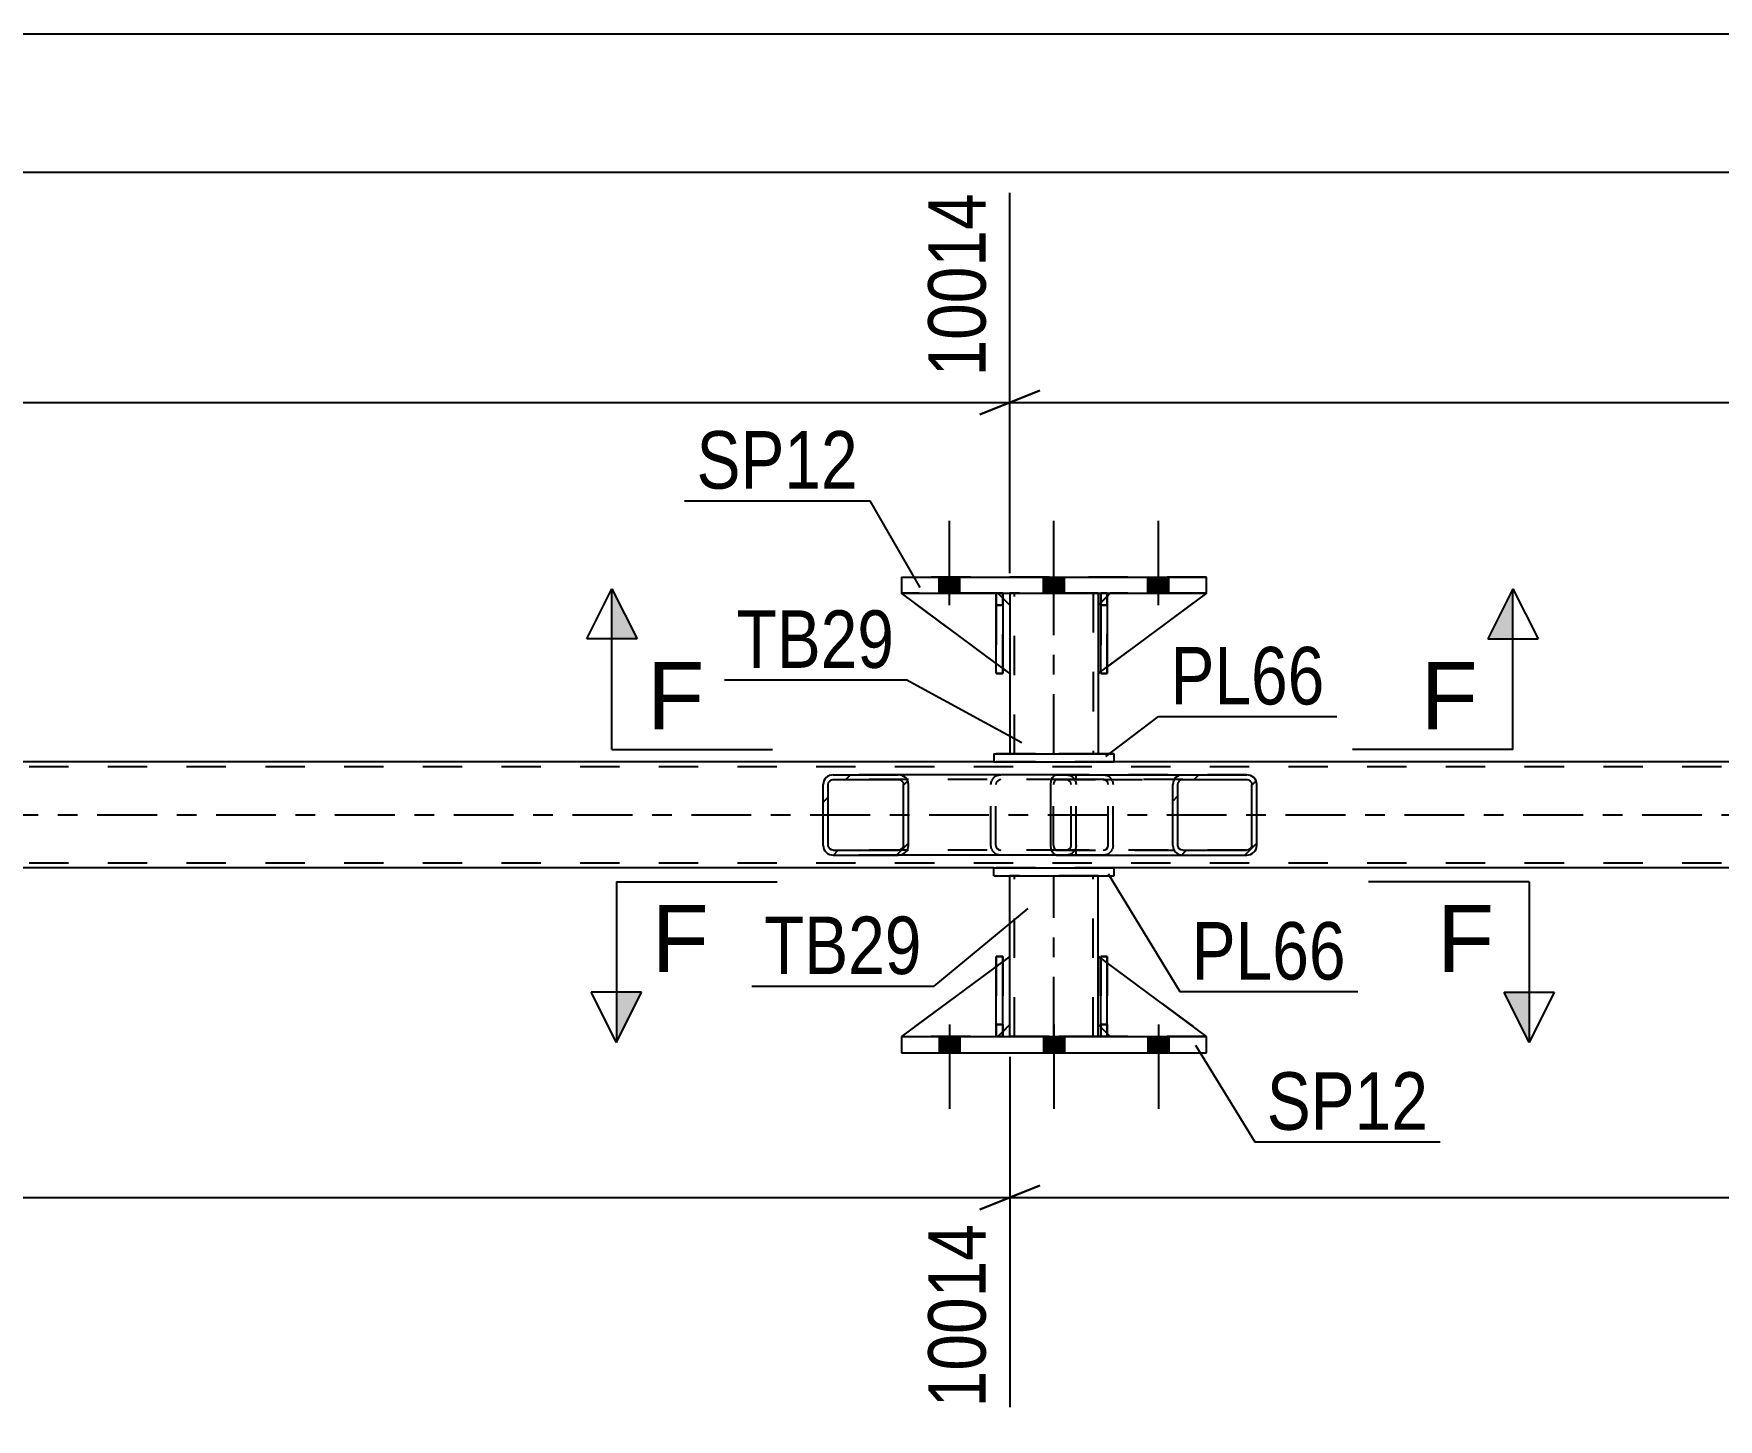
# Model space of a CAD drawing. Header units: millimetres. Extents: x 0 to 841, y 0 to 594.
# Drawn here: x 418.7 to 502.6, y 227.7 to 296.7 of the extents above; entities that cross this region are included whole.
import ezdxf

# ---------------------------------------------------------------- set-up
doc = ezdxf.new("R2010")
doc.units = ezdxf.units.MM
doc.linetypes.add('DXK_LINE_DOT2', pattern=[3.9198, 1.9599, -1.9599])
doc.linetypes.add('DXK_LINE_DOT3', pattern=[5.9187, 2.979, -0.9799, 0.9799, -0.9799])
doc.styles.add('Arial', font='ARIAL.TTF', dxfattribs={"height": 0.2})
doc.styles.add('Arial Narrow', font='ARIALN.TTF', dxfattribs={"height": 0.2})

# ---------------------------------------------------------------- blocks, each defined once
blk = doc.blocks.new('Part-405118308-2494 - 2419')
at = {"color": 2, "linetype": 'Continuous'}
for p, q in [((471.811, 246.724), (471.811, 250.724)), ((471.811, 250.724), (472.131, 250.724)), ((472.131, 246.724), (472.131, 250.724)), ((471.811, 246.724), (471.811, 246.724)), ((471.811, 246.724), (472.131, 246.724)), ((472.131, 246.724), (472.131, 246.724))]:
    blk.add_line(p, q, dxfattribs=at)
at = {"color": 7, "linetype": 'DXK_LINE_DOT2'}
for p, q in [((471.811, 250.724), (471.811, 247.324)), ((472.131, 247.324), (472.131, 250.724)), ((471.811, 247.324), (471.811, 246.724)), ((471.811, 247.324), (472.131, 247.324)), ((471.811, 246.724), (472.131, 246.724)), ((472.131, 246.724), (472.131, 247.324))]:
    blk.add_line(p, q, dxfattribs=at)
blk = doc.blocks.new('Part-405118308-2503 - 2419')
at = {"color": 7, "linetype": 'DXK_LINE_DOT2'}
for p, q in [((471.685, 247.324), (471.685, 250.724)), ((471.685, 250.724), (477.085, 246.724)), ((471.685, 250.724), (471.685, 247.324)), ((472.285, 246.724), (471.685, 247.324)), ((471.685, 247.324), (471.685, 247.324)), ((471.685, 247.324), (472.285, 246.724)), ((477.085, 246.724), (472.285, 246.724))]:
    blk.add_line(p, q, dxfattribs=at)
blk = doc.blocks.new('Bolt-405118308-2424 - 2419')
at = {"linetype": 'Continuous'}
for points in [[(464.805, 246.725), (463.765, 246.725), (463.765, 245.925), (464.805, 245.925)], [(464.805, 246.725), (463.765, 246.725), (463.765, 245.925), (464.805, 245.925)], [(464.805, 246.725), (463.765, 246.725), (463.765, 245.925), (464.805, 245.925)], [(470.005, 246.725), (468.965, 246.725), (468.965, 245.925), (470.005, 245.925)], [(470.005, 246.725), (468.965, 246.725), (468.965, 245.925), (470.005, 245.925)], [(475.205, 246.725), (474.165, 246.725), (474.165, 245.925), (475.205, 245.925)], [(475.205, 246.725), (474.165, 246.725), (474.165, 245.925), (475.205, 245.925)], [(475.205, 246.725), (474.165, 246.725), (474.165, 245.925), (475.205, 245.925)]]:
    blk.add_hatch(color=1, dxfattribs=at).paths.add_polyline_path(points)
at = {"color": 1, "linetype": 'Continuous'}
for p, q in [((463.765, 246.725), (463.765, 245.925)), ((463.765, 246.725), (463.765, 245.925)), ((463.765, 246.725), (463.765, 245.925)), ((464.285, 247.325), (464.285, 243.125)), ((464.285, 247.325), (464.285, 243.125)), ((464.285, 247.325), (464.285, 243.125)), ((464.805, 246.725), (464.805, 245.925)), ((464.805, 246.725), (464.805, 245.925)), ((464.805, 246.725), (464.805, 245.925)), ((468.965, 246.725), (468.965, 245.925)), ((468.965, 246.725), (468.965, 245.925)), ((469.485, 247.325), (469.485, 243.125)), ((469.485, 247.325), (469.485, 243.125)), ((470.005, 246.725), (470.005, 245.925)), ((470.005, 246.725), (470.005, 245.925)), ((474.165, 246.725), (474.165, 245.925)), ((474.165, 246.725), (474.165, 245.925)), ((474.165, 246.725), (474.165, 245.925)), ((474.685, 247.325), (474.685, 243.125)), ((474.685, 247.325), (474.685, 243.125)), ((474.685, 247.325), (474.685, 243.125)), ((475.205, 246.725), (475.205, 245.925)), ((475.205, 246.725), (475.205, 245.925)), ((475.205, 246.725), (475.205, 245.925))]:
    blk.add_line(p, q, dxfattribs=at)
blk = doc.blocks.new('Bolt-405118308-2425 - 2419')
at = {"linetype": 'Continuous'}
for points in [[(463.765, 268.805), (464.805, 268.805), (464.805, 269.605), (463.765, 269.605)], [(463.765, 268.805), (464.805, 268.805), (464.805, 269.605), (463.765, 269.605)], [(463.765, 268.805), (464.805, 268.805), (464.805, 269.605), (463.765, 269.605)], [(468.965, 268.805), (470.005, 268.805), (470.005, 269.605), (468.965, 269.605)], [(468.965, 268.805), (470.005, 268.805), (470.005, 269.605), (468.965, 269.605)], [(474.165, 268.805), (475.205, 268.805), (475.205, 269.605), (474.165, 269.605)], [(474.165, 268.805), (475.205, 268.805), (475.205, 269.605), (474.165, 269.605)], [(474.165, 268.805), (475.205, 268.805), (475.205, 269.605), (474.165, 269.605)]]:
    blk.add_hatch(color=1, dxfattribs=at).paths.add_polyline_path(points)
at = {"color": 1, "linetype": 'Continuous'}
for p, q in [((464.285, 268.205), (464.285, 272.405)), ((464.285, 268.205), (464.285, 272.405)), ((464.285, 268.205), (464.285, 272.405)), ((469.485, 268.205), (469.485, 272.405)), ((469.485, 268.205), (469.485, 272.405)), ((474.685, 268.205), (474.685, 272.405)), ((474.685, 268.205), (474.685, 272.405)), ((474.685, 268.205), (474.685, 272.405)), ((463.765, 268.805), (463.765, 269.605)), ((463.765, 268.805), (463.765, 269.605)), ((463.765, 268.805), (463.765, 269.605)), ((464.805, 268.805), (464.805, 269.605)), ((464.805, 268.805), (464.805, 269.605)), ((464.805, 268.805), (464.805, 269.605)), ((468.965, 268.805), (468.965, 269.605)), ((468.965, 268.805), (468.965, 269.605)), ((470.005, 268.805), (470.005, 269.605)), ((470.005, 268.805), (470.005, 269.605)), ((474.165, 268.805), (474.165, 269.605)), ((474.165, 268.805), (474.165, 269.605)), ((474.165, 268.805), (474.165, 269.605)), ((475.205, 268.805), (475.205, 269.605)), ((475.205, 268.805), (475.205, 269.605)), ((475.205, 268.805), (475.205, 269.605))]:
    blk.add_line(p, q, dxfattribs=at)
blk = doc.blocks.new('Part-405118308-2520 - 2419')
at = {"color": 7, "linetype": 'DXK_LINE_DOT2'}
for p, q in [((471.811, 268.205), (471.811, 268.805)), ((471.811, 268.805), (471.811, 268.805)), ((471.811, 268.805), (471.811, 264.805)), ((471.811, 268.805), (472.131, 268.805)), ((471.811, 268.805), (472.131, 268.805)), ((472.131, 268.805), (472.131, 268.205)), ((472.131, 268.805), (472.131, 268.805)), ((472.131, 264.805), (472.131, 268.805)), ((471.811, 264.805), (471.811, 268.205)), ((471.811, 268.205), (472.131, 268.205)), ((472.131, 268.205), (472.131, 264.805)), ((471.811, 264.805), (472.131, 264.805))]:
    blk.add_line(p, q, dxfattribs=at)
blk = doc.blocks.new('Part-405118308-2525 - 2419')
at = {"color": 7, "linetype": 'DXK_LINE_DOT2'}
for p, q in [((467.285, 264.805), (461.885, 268.805)), ((461.885, 268.805), (466.685, 268.805)), ((466.685, 268.805), (467.285, 268.205)), ((467.285, 268.205), (467.285, 264.805))]:
    blk.add_line(p, q, dxfattribs=at)
blk = doc.blocks.new('Part-405118308-2535 - 2419')
at = {"color": 7, "linetype": 'DXK_LINE_DOT2'}
for p, q in [((466.611, 246.724), (466.612, 250.724)), ((466.932, 250.724), (466.612, 250.724)), ((466.612, 247.324), (466.612, 250.724)), ((466.931, 246.724), (466.932, 250.724)), ((466.932, 250.724), (466.932, 247.324)), ((466.932, 246.724), (466.611, 246.724)), ((466.932, 247.324), (466.612, 247.324)), ((466.612, 246.724), (466.612, 247.324)), ((466.932, 246.724), (466.931, 246.724)), ((466.932, 247.324), (466.932, 246.724))]:
    blk.add_line(p, q, dxfattribs=at)
blk = doc.blocks.new('Part-405118308-2474 - 2419')
at = {"color": 2, "linetype": 'Continuous'}
for p, q in [((471.685, 250.724), (471.685, 250.724)), ((471.685, 247.324), (471.685, 250.724)), ((471.811, 250.631), (471.685, 250.724)), ((477.085, 246.724), (472.131, 250.394)), ((471.685, 247.324), (471.685, 247.324)), ((471.811, 247.198), (471.685, 247.324)), ((472.285, 246.724), (472.131, 246.878))]:
    blk.add_line(p, q, dxfattribs=at)
at = {"color": 7, "linetype": 'DXK_LINE_DOT2'}
for p, q in [((471.685, 247.324), (471.685, 250.724)), ((472.131, 250.394), (471.811, 250.631)), ((472.285, 246.724), (471.685, 247.324)), ((472.131, 246.878), (471.811, 247.198)), ((477.085, 246.724), (472.285, 246.724))]:
    blk.add_line(p, q, dxfattribs=at)
blk = doc.blocks.new('Part-405118308-2479 - 2419')
at = {"color": 2, "linetype": 'Continuous'}
for p, q in [((461.885, 246.725), (477.085, 246.725)), ((461.885, 246.725), (461.885, 245.925)), ((477.085, 245.925), (477.085, 246.725)), ((461.885, 245.925), (477.085, 245.925))]:
    blk.add_line(p, q, dxfattribs=at)
at = {"color": 7, "linetype": 'DXK_LINE_DOT2'}
for p, q in [((477.085, 246.725), (461.885, 246.725)), ((461.885, 245.925), (477.085, 245.925))]:
    blk.add_line(p, q, dxfattribs=at)
blk = doc.blocks.new('Part-405118308-2484 - 2419')
at = {"color": 2, "linetype": 'Continuous'}
for p, q in [((461.885, 269.605), (477.085, 269.605)), ((461.885, 269.605), (461.885, 268.805)), ((477.085, 268.805), (477.085, 269.605)), ((461.885, 268.805), (477.085, 268.805))]:
    blk.add_line(p, q, dxfattribs=at)
at = {"color": 7, "linetype": 'DXK_LINE_DOT2'}
for p, q in [((477.085, 269.605), (461.885, 269.605)), ((461.885, 268.805), (477.085, 268.805))]:
    blk.add_line(p, q, dxfattribs=at)
blk = doc.blocks.new('Part-405118308-2485 - 2419')
at = {"linetype": 'Continuous'}
h = blk.add_hatch(dxfattribs=at)
h.set_pattern_fill('', scale=0.7, style=0, pattern_type=0)
h.set_pattern_definition([(45, (462.2035, 259.4683), (-1.57154, 1.57154), [])])
h.paths.add_polyline_path([(462.242, 259.285), (462.204, 259.468), (462.093, 259.624), (461.927, 259.728), (461.732, 259.765), (458.496, 259.765), (458.301, 259.728), (458.135, 259.624), (458.025, 259.468), (457.986, 259.285), (457.986, 256.245), (458.025, 256.061), (458.135, 255.905), (458.301, 255.801), (458.496, 255.765), (461.732, 255.765), (461.927, 255.801), (462.093, 255.905), (462.204, 256.061), (462.242, 256.245)])
h.paths.add_polyline_path([(461.968, 256.153), (461.912, 256.075), (461.829, 256.023), (461.732, 256.005), (458.496, 256.005), (458.399, 256.023), (458.316, 256.075), (458.261, 256.153), (458.241, 256.245), (458.241, 259.285), (458.261, 259.376), (458.316, 259.454), (458.399, 259.506), (458.496, 259.525), (461.732, 259.525), (461.829, 259.506), (461.912, 259.454), (461.968, 259.376), (461.987, 259.285), (461.987, 256.245)])
at = {"color": 2, "linetype": 'Continuous'}
for p, q in [((458.025, 259.468), (457.986, 259.285)), ((457.986, 256.245), (457.986, 259.285)), ((458.241, 259.285), (458.261, 259.376)), ((458.241, 256.245), (458.241, 259.285)), ((458.261, 259.376), (458.316, 259.454)), ((458.496, 259.765), (458.301, 259.728)), ((458.316, 259.454), (458.399, 259.506)), ((458.399, 259.506), (458.496, 259.525)), ((458.496, 259.765), (461.732, 259.765)), ((458.496, 259.525), (461.732, 259.525)), ((469.599, 259.765), (461.732, 259.765)), ((461.927, 259.728), (461.732, 259.765)), ((461.732, 259.525), (461.829, 259.506)), ((461.829, 259.506), (461.912, 259.454)), ((461.912, 259.454), (461.968, 259.376)), ((461.968, 259.376), (461.987, 259.285)), ((461.987, 256.245), (461.987, 259.285)), ((462.242, 259.285), (462.204, 259.468)), ((462.242, 256.245), (462.242, 259.285)), ((457.986, 256.245), (458.025, 256.061)), ((458.261, 256.153), (458.241, 256.245)), ((458.316, 256.075), (458.261, 256.153)), ((458.399, 256.023), (458.316, 256.075)), ((458.496, 256.005), (458.399, 256.023)), ((458.496, 256.005), (461.732, 256.005)), ((461.829, 256.023), (461.732, 256.005)), ((461.912, 256.075), (461.829, 256.023)), ((461.968, 256.153), (461.912, 256.075)), ((461.987, 256.245), (461.968, 256.153)), ((462.204, 256.061), (462.242, 256.245)), ((458.301, 255.801), (458.496, 255.765)), ((458.496, 255.765), (461.732, 255.765)), ((461.732, 255.765), (461.927, 255.801)), ((469.599, 255.765), (461.732, 255.765))]:
    blk.add_line(p, q, dxfattribs=at)
at = {"color": 7, "linetype": 'DXK_LINE_DOT2'}
for p, q in [((461.732, 259.765), (458.496, 259.765)), ((470.081, 259.525), (458.496, 259.525)), ((466.335, 259.285), (466.374, 259.468)), ((466.335, 256.245), (466.335, 259.285)), ((466.61, 259.376), (466.59, 259.285)), ((466.59, 256.245), (466.59, 259.285)), ((466.665, 259.454), (466.61, 259.376)), ((466.65, 259.728), (466.846, 259.765)), ((466.748, 259.506), (466.665, 259.454)), ((466.846, 259.525), (466.748, 259.506)), ((470.081, 259.765), (466.846, 259.765)), ((470.081, 259.765), (470.276, 259.728)), ((470.179, 259.506), (470.081, 259.525)), ((470.261, 259.454), (470.179, 259.506)), ((470.317, 259.376), (470.261, 259.454)), ((470.336, 259.285), (470.317, 259.376)), ((470.336, 256.245), (470.336, 259.285)), ((470.553, 259.468), (470.592, 259.285)), ((470.592, 256.245), (470.592, 259.285)), ((470.081, 256.005), (458.496, 256.005)), ((466.374, 256.061), (466.335, 256.245)), ((466.59, 256.245), (466.61, 256.153)), ((466.61, 256.153), (466.665, 256.075)), ((466.665, 256.075), (466.748, 256.023)), ((466.748, 256.023), (466.846, 256.005)), ((470.081, 256.005), (470.179, 256.023)), ((470.179, 256.023), (470.261, 256.075)), ((470.261, 256.075), (470.317, 256.153)), ((470.317, 256.153), (470.336, 256.245)), ((470.592, 256.245), (470.553, 256.061)), ((461.732, 255.765), (458.496, 255.765)), ((466.846, 255.765), (466.65, 255.801)), ((470.081, 255.765), (466.846, 255.765)), ((470.276, 255.801), (470.081, 255.765))]:
    blk.add_line(p, q, dxfattribs=at)
at = {"color": 2, "linetype": 'Continuous'}
for centre, start, end in [((458.477, 259.264), 110.75836, 155.68008), ((461.751, 259.264), 24.32, 69.24174), ((458.477, 256.265), 204.32, 249.24174), ((461.751, 256.265), 290.75836, 335.68008)]:
    blk.add_arc(centre, 0.496, start, end, dxfattribs=at)
at = {"color": 7, "linetype": 'DXK_LINE_DOT2'}
for centre, start, end in [((466.826, 259.264), 110.75836, 155.68008), ((470.1, 259.264), 24.32001, 69.24174), ((466.826, 256.265), 204.32001, 249.24174), ((470.1, 256.265), 290.75836, 335.68008)]:
    blk.add_arc(centre, 0.496, start, end, dxfattribs=at)
blk = doc.blocks.new('Part-405118308-2491 - 2419')
at = {"color": 7, "linetype": 'DXK_LINE_DOT2'}
for p, q in [((733.994, 260.165), (66.713, 260.165)), ((472.485, 260.405), (466.485, 260.405)), ((733.994, 255.365), (66.713, 255.365)), ((472.485, 255.125), (466.485, 255.125))]:
    blk.add_line(p, q, dxfattribs=at)
at = {"color": 2, "linetype": 'Continuous'}
for p, q in [((466.485, 260.405), (217.072, 260.405)), ((636.753, 260.405), (472.485, 260.405)), ((466.485, 255.125), (217.072, 255.125)), ((636.753, 255.125), (472.485, 255.125))]:
    blk.add_line(p, q, dxfattribs=at)
at = {"color": 7, "linetype": 'DXK_LINE_DOT3'}
blk.add_line((66.713, 257.765), (733.994, 257.765), dxfattribs=at)
blk = doc.blocks.new('Part-405118308-2492 - 2419')
at = {"color": 7, "linetype": 'DXK_LINE_DOT2'}
for p, q in [((472.131, 250.724), (471.811, 250.724)), ((471.811, 247.324), (471.811, 250.724)), ((471.811, 246.724), (471.811, 250.724)), ((472.131, 250.724), (472.131, 247.324)), ((472.131, 246.724), (472.131, 250.724)), ((472.131, 247.324), (471.811, 247.324)), ((471.811, 246.724), (471.811, 247.324)), ((472.131, 246.724), (471.811, 246.724)), ((472.131, 247.324), (472.131, 246.724)), ((472.131, 246.724), (472.131, 246.724))]:
    blk.add_line(p, q, dxfattribs=at)
blk = doc.blocks.new('Part-405118308-2493 - 2419')
at = {"color": 2, "linetype": 'Continuous'}
for p, q in [((466.611, 246.724), (466.611, 250.724)), ((466.611, 250.724), (466.931, 250.724)), ((466.931, 246.724), (466.931, 250.724)), ((466.611, 246.724), (466.611, 246.724)), ((466.611, 246.724), (466.931, 246.724)), ((466.931, 246.724), (466.931, 246.724))]:
    blk.add_line(p, q, dxfattribs=at)
at = {"color": 7, "linetype": 'DXK_LINE_DOT2'}
for p, q in [((466.611, 250.724), (466.611, 247.324)), ((466.931, 247.324), (466.931, 250.724)), ((466.611, 247.324), (466.611, 246.724)), ((466.611, 247.324), (466.931, 247.324)), ((466.611, 246.724), (466.931, 246.724)), ((466.931, 246.724), (466.931, 247.324))]:
    blk.add_line(p, q, dxfattribs=at)
blk = doc.blocks.new('Part-405118308-2497 - 2419')
at = {"color": 7, "linetype": 'DXK_LINE_DOT2'}
for p, q in [((467.285, 250.724), (461.885, 246.724)), ((467.285, 247.324), (467.285, 250.724)), ((461.885, 246.724), (466.685, 246.724)), ((466.685, 246.724), (467.285, 247.324))]:
    blk.add_line(p, q, dxfattribs=at)
blk = doc.blocks.new('Part-405118308-2500 - 2419')
at = {"color": 2, "linetype": 'Continuous'}
for p, q in [((466.611, 250.225), (461.885, 246.725)), ((467.285, 250.724), (466.931, 250.462)), ((467.285, 247.324), (467.285, 250.724)), ((467.285, 247.324), (466.931, 246.971))]:
    blk.add_line(p, q, dxfattribs=at)
at = {"color": 7, "linetype": 'DXK_LINE_DOT2'}
for p, q in [((466.931, 250.462), (466.611, 250.225)), ((461.885, 246.724), (461.885, 246.725)), ((461.885, 246.725), (461.885, 246.724)), ((461.885, 246.724), (466.685, 246.724)), ((466.685, 246.724), (466.931, 246.971))]:
    blk.add_line(p, q, dxfattribs=at)
blk = doc.blocks.new('Part-405118308-2508 - 2419')
at = {"color": 2, "linetype": 'Continuous'}
for p, q in [((466.485, 260.805), (466.485, 260.405)), ((466.485, 260.805), (472.485, 260.805)), ((466.485, 260.405), (472.485, 260.405)), ((472.485, 260.405), (472.485, 260.805))]:
    blk.add_line(p, q, dxfattribs=at)
at = {"color": 7, "linetype": 'DXK_LINE_DOT2'}
for p, q in [((472.485, 260.805), (466.485, 260.805)), ((466.485, 260.405), (472.485, 260.405))]:
    blk.add_line(p, q, dxfattribs=at)
blk = doc.blocks.new('Part-405118308-2513 - 2419')
at = {"color": 2, "linetype": 'Continuous'}
for p, q in [((466.485, 254.725), (466.485, 255.125)), ((466.485, 255.125), (472.485, 255.125)), ((472.485, 254.725), (472.485, 255.125)), ((466.485, 254.725), (472.485, 254.725))]:
    blk.add_line(p, q, dxfattribs=at)
at = {"color": 7, "linetype": 'DXK_LINE_DOT2'}
for p, q in [((466.485, 255.125), (472.485, 255.125)), ((466.485, 254.725), (466.485, 254.725)), ((466.485, 254.725), (472.485, 254.725)), ((472.485, 254.725), (472.485, 254.725))]:
    blk.add_line(p, q, dxfattribs=at)
blk = doc.blocks.new('Part-405118308-2518 - 2419')
at = {"color": 2, "linetype": 'Continuous'}
for p, q in [((467.285, 250.724), (467.285, 254.725)), ((471.685, 250.724), (471.685, 254.725)), ((467.285, 246.725), (467.285, 247.324)), ((471.685, 246.725), (471.685, 247.324))]:
    blk.add_line(p, q, dxfattribs=at)
at = {"color": 7, "linetype": 'DXK_LINE_DOT2'}
for p, q in [((471.685, 254.725), (467.285, 254.725)), ((467.525, 246.725), (467.525, 254.725)), ((471.445, 246.725), (471.445, 254.725)), ((467.285, 247.324), (467.285, 250.724)), ((471.685, 247.324), (471.685, 250.724)), ((471.685, 246.725), (467.285, 246.725)), ((467.285, 246.725), (467.285, 246.725)), ((467.285, 246.725), (471.685, 246.725)), ((467.285, 246.725), (467.285, 246.725)), ((467.525, 246.725), (467.525, 246.725)), ((471.445, 246.725), (471.445, 246.725)), ((471.685, 246.725), (471.685, 246.725)), ((471.685, 246.725), (471.685, 246.725))]:
    blk.add_line(p, q, dxfattribs=at)
at = {"color": 7, "linetype": 'DXK_LINE_DOT3'}
blk.add_line((469.485, 246.725), (469.485, 254.725), dxfattribs=at)
blk = doc.blocks.new('Part-405118308-2519 - 2419')
at = {"color": 7, "linetype": 'DXK_LINE_DOT2'}
for p, q in [((466.612, 268.805), (466.611, 268.805)), ((466.611, 268.805), (466.612, 264.805)), ((466.611, 268.805), (466.931, 268.805)), ((466.612, 268.205), (466.612, 268.805)), ((466.612, 268.805), (466.932, 268.805)), ((466.931, 268.805), (466.932, 268.805)), ((466.932, 264.805), (466.931, 268.805)), ((466.932, 268.805), (466.932, 268.205)), ((466.612, 264.805), (466.612, 268.205)), ((466.612, 268.205), (466.932, 268.205)), ((466.932, 268.205), (466.932, 264.805)), ((466.612, 264.805), (466.932, 264.805))]:
    blk.add_line(p, q, dxfattribs=at)
blk = doc.blocks.new('Part-405118308-2521 - 2419')
at = {"color": 2, "linetype": 'Continuous'}
for p, q in [((466.931, 268.805), (466.611, 268.805)), ((466.611, 268.805), (466.611, 268.805)), ((466.611, 264.805), (466.611, 268.805)), ((466.931, 268.805), (466.931, 268.805)), ((466.931, 268.805), (466.931, 264.805)), ((466.931, 264.805), (466.611, 264.805))]:
    blk.add_line(p, q, dxfattribs=at)
at = {"color": 7, "linetype": 'DXK_LINE_DOT2'}
for p, q in [((466.931, 268.805), (466.611, 268.805)), ((466.611, 268.805), (466.611, 268.205)), ((466.931, 268.205), (466.931, 268.805)), ((466.931, 268.205), (466.611, 268.205)), ((466.611, 268.205), (466.611, 264.805)), ((466.931, 264.805), (466.931, 268.205))]:
    blk.add_line(p, q, dxfattribs=at)
blk = doc.blocks.new('Part-405118308-2522 - 2419')
at = {"color": 2, "linetype": 'Continuous'}
for p, q in [((472.131, 268.805), (471.811, 268.805)), ((471.811, 268.805), (471.811, 268.805)), ((471.811, 264.805), (471.811, 268.805)), ((472.131, 268.805), (472.131, 268.805)), ((472.131, 268.805), (472.131, 264.805)), ((472.131, 264.805), (471.811, 264.805))]:
    blk.add_line(p, q, dxfattribs=at)
at = {"color": 7, "linetype": 'DXK_LINE_DOT2'}
for p, q in [((472.131, 268.805), (471.811, 268.805)), ((471.811, 268.805), (471.811, 268.205)), ((472.131, 268.205), (472.131, 268.805)), ((472.131, 268.205), (471.811, 268.205)), ((471.811, 268.205), (471.811, 264.805)), ((472.131, 264.805), (472.131, 268.205))]:
    blk.add_line(p, q, dxfattribs=at)
blk = doc.blocks.new('Part-405118308-2528 - 2419')
at = {"color": 2, "linetype": 'Continuous'}
for p, q in [((466.611, 265.304), (461.885, 268.805)), ((466.931, 268.558), (467.285, 268.205)), ((467.285, 268.205), (467.285, 264.805)), ((467.285, 264.805), (466.931, 265.067))]:
    blk.add_line(p, q, dxfattribs=at)
at = {"color": 7, "linetype": 'DXK_LINE_DOT2'}
for p, q in [((466.685, 268.805), (461.885, 268.805)), ((466.931, 268.558), (466.685, 268.805)), ((466.931, 265.067), (466.611, 265.304))]:
    blk.add_line(p, q, dxfattribs=at)
blk = doc.blocks.new('Part-405118308-2531 - 2419')
at = {"color": 7, "linetype": 'DXK_LINE_DOT2'}
for p, q in [((472.285, 268.805), (471.685, 268.205)), ((471.685, 264.805), (477.085, 268.805)), ((471.685, 268.205), (472.285, 268.805)), ((477.085, 268.805), (472.285, 268.805)), ((471.685, 268.205), (471.685, 264.805)), ((471.685, 268.205), (471.685, 268.205)), ((471.685, 268.205), (471.685, 264.805))]:
    blk.add_line(p, q, dxfattribs=at)
blk = doc.blocks.new('Part-405118308-2534 - 2419')
at = {"color": 7, "linetype": 'DXK_LINE_DOT2'}
for p, q in [((471.685, 268.205), (472.285, 268.805)), ((472.131, 268.651), (471.811, 268.331)), ((477.085, 268.805), (472.285, 268.805)), ((471.685, 268.205), (471.685, 264.805)), ((471.685, 264.805), (472.131, 265.135))]:
    blk.add_line(p, q, dxfattribs=at)
at = {"color": 2, "linetype": 'Continuous'}
for p, q in [((472.285, 268.805), (472.131, 268.651)), ((477.085, 268.805), (472.131, 265.135)), ((471.811, 268.331), (471.685, 268.205)), ((471.685, 268.205), (471.685, 264.805)), ((471.685, 268.205), (471.685, 268.205)), ((471.811, 264.898), (471.685, 264.805))]:
    blk.add_line(p, q, dxfattribs=at)
blk = doc.blocks.new('Part-405118308-2602 - 2419')
at = {"linetype": 'Continuous'}
h = blk.add_hatch(dxfattribs=at)
h.set_pattern_fill('', scale=0.7, style=0, pattern_type=0)
h.set_pattern_definition([(45, (479.5484, 259.4683), (-1.57154, 1.57154), [])])
h.paths.add_polyline_path([(479.587, 259.285), (479.548, 259.468), (479.439, 259.624), (479.276, 259.728), (479.084, 259.765), (475.9, 259.765), (475.707, 259.728), (475.544, 259.624), (475.435, 259.468), (475.397, 259.285), (475.397, 256.245), (475.435, 256.061), (475.544, 255.905), (475.707, 255.801), (475.9, 255.765), (479.084, 255.765), (479.276, 255.801), (479.439, 255.905), (479.548, 256.061), (479.587, 256.245)])
h.paths.add_polyline_path([(479.316, 256.153), (479.262, 256.075), (479.18, 256.023), (479.084, 256.005), (475.9, 256.005), (475.803, 256.023), (475.722, 256.075), (475.667, 256.153), (475.648, 256.245), (475.648, 259.285), (475.667, 259.376), (475.722, 259.454), (475.803, 259.506), (475.9, 259.525), (479.084, 259.525), (479.18, 259.506), (479.262, 259.454), (479.316, 259.376), (479.335, 259.285), (479.335, 256.245)])
at = {"color": 2, "linetype": 'Continuous'}
for p, q in [((469.328, 259.285), (469.349, 259.468)), ((469.328, 256.245), (469.328, 259.285)), ((469.349, 259.468), (469.408, 259.624)), ((469.408, 259.624), (469.496, 259.728)), ((469.496, 259.728), (469.599, 259.765)), ((469.599, 259.765), (475.9, 259.765)), ((475.435, 259.468), (475.397, 259.285)), ((475.397, 256.245), (475.397, 259.285)), ((475.648, 259.285), (475.667, 259.376)), ((475.648, 256.245), (475.648, 259.285)), ((475.667, 259.376), (475.722, 259.454)), ((475.9, 259.765), (475.707, 259.728)), ((475.722, 259.454), (475.803, 259.506)), ((475.803, 259.506), (475.9, 259.525)), ((475.9, 259.765), (479.084, 259.765)), ((475.9, 259.525), (479.084, 259.525)), ((479.276, 259.728), (479.084, 259.765)), ((479.084, 259.525), (479.18, 259.506)), ((479.18, 259.506), (479.262, 259.454)), ((479.262, 259.454), (479.316, 259.376)), ((479.316, 259.376), (479.335, 259.285)), ((479.335, 256.245), (479.335, 259.285)), ((479.587, 259.285), (479.548, 259.468)), ((479.587, 256.245), (479.587, 259.285)), ((469.349, 256.061), (469.328, 256.245)), ((469.408, 255.905), (469.349, 256.061)), ((469.496, 255.801), (469.408, 255.905)), ((475.397, 256.245), (475.435, 256.061)), ((475.667, 256.153), (475.648, 256.245)), ((475.722, 256.075), (475.667, 256.153)), ((475.803, 256.023), (475.722, 256.075)), ((475.9, 256.005), (475.803, 256.023)), ((475.9, 256.005), (479.084, 256.005)), ((479.18, 256.023), (479.084, 256.005)), ((479.262, 256.075), (479.18, 256.023)), ((479.316, 256.153), (479.262, 256.075)), ((479.335, 256.245), (479.316, 256.153)), ((479.548, 256.061), (479.587, 256.245)), ((469.599, 255.765), (469.496, 255.801)), ((469.599, 255.765), (475.9, 255.765)), ((475.707, 255.801), (475.9, 255.765)), ((475.9, 255.765), (479.084, 255.765)), ((479.084, 255.765), (479.276, 255.801))]:
    blk.add_line(p, q, dxfattribs=at)
at = {"color": 7, "linetype": 'DXK_LINE_DOT2'}
for p, q in [((469.474, 259.376), (469.464, 259.285)), ((469.464, 256.245), (469.464, 259.285)), ((469.504, 259.454), (469.474, 259.376)), ((469.547, 259.506), (469.504, 259.454)), ((469.599, 259.525), (469.547, 259.506)), ((470.592, 259.765), (469.599, 259.765)), ((475.9, 259.525), (469.599, 259.525)), ((469.599, 259.525), (471.934, 259.525)), ((470.592, 259.525), (470.592, 259.765)), ((479.084, 259.765), (470.592, 259.765)), ((471.934, 259.765), (472.126, 259.728)), ((471.934, 259.525), (479.084, 259.525)), ((472.03, 259.506), (471.934, 259.525)), ((472.111, 259.454), (472.03, 259.506)), ((472.166, 259.376), (472.111, 259.454)), ((472.185, 259.285), (472.166, 259.376)), ((472.185, 256.245), (472.185, 259.285)), ((472.398, 259.468), (472.436, 259.285)), ((472.436, 256.245), (472.436, 259.285)), ((469.464, 256.245), (469.474, 256.153)), ((469.474, 256.153), (469.504, 256.075)), ((469.504, 256.075), (469.547, 256.023)), ((469.547, 256.023), (469.599, 256.005)), ((470.592, 256.005), (469.599, 256.005)), ((469.599, 256.005), (475.9, 256.005)), ((479.084, 256.005), (470.592, 256.005)), ((470.592, 255.765), (470.592, 256.005)), ((471.934, 256.005), (472.03, 256.023)), ((472.03, 256.023), (472.111, 256.075)), ((472.111, 256.075), (472.166, 256.153)), ((472.166, 256.153), (472.185, 256.245)), ((472.436, 256.245), (472.398, 256.061)), ((471.934, 255.765), (469.599, 255.765)), ((472.126, 255.801), (471.934, 255.765)), ((471.934, 255.765), (479.084, 255.765))]:
    blk.add_line(p, q, dxfattribs=at)
for centre, start, end in [((471.948, 259.269), 23.84945, 68.80594), ((471.948, 256.26), 291.19414, 336.15064)]:
    blk.add_arc(centre, 0.492, start, end, dxfattribs=at)
at = {"color": 2, "linetype": 'Continuous'}
for centre, start, end in [((475.885, 259.269), 111.19414, 156.15065), ((479.098, 259.269), 23.84945, 68.80594), ((475.885, 256.26), 203.84945, 248.80594), ((479.098, 256.26), 291.19414, 336.15065)]:
    blk.add_arc(centre, 0.492, start, end, dxfattribs=at)
blk = doc.blocks.new('Part-405118308-2622 - 2419')
at = {"color": 2, "linetype": 'Continuous'}
for p, q in [((467.285, 268.805), (467.285, 268.205)), ((471.685, 268.805), (471.685, 268.205)), ((467.285, 264.805), (467.285, 260.805)), ((471.685, 264.805), (471.685, 260.805))]:
    blk.add_line(p, q, dxfattribs=at)
at = {"color": 7, "linetype": 'DXK_LINE_DOT2'}
for p, q in [((471.685, 268.805), (467.285, 268.805)), ((467.285, 268.805), (467.285, 268.805)), ((467.285, 268.805), (467.285, 268.805)), ((471.685, 268.805), (467.285, 268.805)), ((467.525, 260.805), (467.525, 268.805)), ((471.445, 268.805), (471.445, 260.805)), ((471.685, 268.805), (471.685, 268.805)), ((471.685, 268.805), (471.685, 268.805)), ((467.285, 268.205), (467.285, 264.805)), ((471.685, 268.205), (471.685, 264.805)), ((471.685, 260.805), (467.285, 260.805))]:
    blk.add_line(p, q, dxfattribs=at)
at = {"color": 7, "linetype": 'DXK_LINE_DOT3'}
blk.add_line((469.485, 260.805), (469.485, 268.805), dxfattribs=at)
blk = doc.blocks.new('StraightDimension-405118308-2729 - 2419')
at = {"color": 7, "linetype": 'Continuous'}
blk.add_line((66.073, 296.673), (743.254, 296.673), dxfattribs=at)
blk = doc.blocks.new('StraightDimension-405118308-2660 - 2419')
at = {"color": 7, "linetype": 'Continuous'}
blk.add_line((66.713, 289.775), (742.614, 289.775), dxfattribs=at)
blk = doc.blocks.new('StraightDimension-405118308-11105 - 2419')
at = {"color": 7, "linetype": 'Continuous'}
for p, q in [((467.285, 245.724), (467.285, 228.268)), ((468.785, 239.308), (465.785, 238.108)), ((467.285, 238.708), (637.553, 238.708))]:
    blk.add_line(p, q, dxfattribs=at)
blk = doc.blocks.new('StraightDimension-405118308-11106 - 2419')
at = {"color": 7, "linetype": 'Continuous'}
for p, q in [((467.285, 245.724), (467.285, 228.268)), ((465.785, 238.108), (468.785, 239.308)), ((211.872, 238.708), (467.285, 238.708))]:
    blk.add_line(p, q, dxfattribs=at)
at = {"color": 0, "linetype": 'Continuous'}
blk.add_wipeout([(466.685, 238.008), (462.485, 238.008), (462.485, 227.668), (466.685, 227.668)], dxfattribs=at)
at = {"color": 3, "linetype": 'Continuous', "style": 'Arial Narrow'}
blk.add_text('10014', height=2.8633, rotation=90.00021, dxfattribs=at).set_placement((466.085, 228.268))
blk = doc.blocks.new('StraightDimension-405118308-11162 - 2419')
at = {"color": 7, "linetype": 'Continuous'}
for p, q in [((467.285, 269.805), (467.285, 288.741)), ((468.785, 278.901), (465.785, 277.701)), ((467.285, 278.301), (637.553, 278.301))]:
    blk.add_line(p, q, dxfattribs=at)
blk = doc.blocks.new('StraightDimension-405118308-11163 - 2419')
at = {"color": 7, "linetype": 'Continuous'}
for p, q in [((467.285, 269.805), (467.285, 288.741)), ((465.785, 277.701), (468.785, 278.901)), ((211.872, 278.301), (467.285, 278.301))]:
    blk.add_line(p, q, dxfattribs=at)
at = {"color": 0, "linetype": 'Continuous'}
blk.add_wipeout([(466.685, 289.341), (462.485, 289.341), (462.485, 279.001), (466.685, 279.001)], dxfattribs=at)
at = {"color": 3, "linetype": 'Continuous', "style": 'Arial Narrow'}
blk.add_text('10014', height=2.8633, rotation=90.00021, dxfattribs=at).set_placement((466.085, 279.601))
blk = doc.blocks.new('Mark-405118308-2504 - 2419')
at = {"color": 30, "linetype": 'Continuous'}
for p, q in [((472.072, 260.675), (474.69, 262.669)), ((474.69, 262.669), (483.566, 262.669))]:
    blk.add_line(p, q, dxfattribs=at)
at = {"color": 0}
blk.add_wipeout([(482.966, 263.269), (482.966, 266.269), (475.29, 266.269), (475.29, 263.269)], dxfattribs=at)
blk.add_wipeout([(482.966, 263.269), (482.966, 266.269), (475.29, 266.269), (475.29, 263.269)], dxfattribs=at)
at = {"color": 3, "style": 'Arial Narrow'}
blk.add_text('PL66', height=2.8633, dxfattribs=at).set_placement((475.29, 263.269))
blk = doc.blocks.new('Mark-405118308-2475 - 2419')
at = {"color": 30, "linetype": 'Continuous'}
for p, q in [((476.531, 246.308), (479.485, 241.487)), ((479.485, 241.487), (488.724, 241.487))]:
    blk.add_line(p, q, dxfattribs=at)
at = {"color": 0}
blk.add_wipeout([(488.124, 242.087), (488.124, 245.087), (480.085, 245.087), (480.085, 242.087)], dxfattribs=at)
blk.add_wipeout([(488.124, 242.087), (488.124, 245.087), (480.085, 245.087), (480.085, 242.087)], dxfattribs=at)
at = {"color": 3, "style": 'Arial Narrow'}
blk.add_text('SP12', height=2.8633, dxfattribs=at).set_placement((480.085, 242.087))
blk = doc.blocks.new('Mark-405118308-2480 - 2419')
at = {"color": 30, "linetype": 'Continuous'}
for p in [(451.085, 273.417), (462.824, 269.087)]:
    blk.add_line(p, (460.324, 273.417), dxfattribs=at)
at = {"color": 0}
blk.add_wipeout([(459.724, 274.017), (459.724, 277.017), (451.685, 277.017), (451.685, 274.017)], dxfattribs=at)
blk.add_wipeout([(459.724, 274.017), (459.724, 277.017), (451.685, 277.017), (451.685, 274.017)], dxfattribs=at)
at = {"color": 3, "style": 'Arial Narrow'}
blk.add_text('SP12', height=2.8633, dxfattribs=at).set_placement((451.685, 274.017))
blk = doc.blocks.new('Mark-405118308-2509 - 2419')
at = {"color": 30, "linetype": 'Continuous'}
for p, q in [((472.176, 254.831), (475.747, 248.967)), ((475.747, 248.967), (484.622, 248.967))]:
    blk.add_line(p, q, dxfattribs=at)
at = {"color": 0}
blk.add_wipeout([(484.022, 249.567), (484.022, 252.567), (476.347, 252.567), (476.347, 249.567)], dxfattribs=at)
blk.add_wipeout([(484.022, 249.567), (484.022, 252.567), (476.347, 252.567), (476.347, 249.567)], dxfattribs=at)
at = {"color": 3, "style": 'Arial Narrow'}
blk.add_text('PL66', height=2.8633, dxfattribs=at).set_placement((476.347, 249.567))
blk = doc.blocks.new('Mark-405118308-2514 - 2419')
at = {"color": 30, "linetype": 'Continuous'}
for p in [(468.177, 253.113), (454.445, 249.241)]:
    blk.add_line(p, (463.499, 249.241), dxfattribs=at)
at = {"color": 0}
blk.add_wipeout([(462.899, 249.841), (462.899, 252.841), (455.045, 252.841), (455.045, 249.841)], dxfattribs=at)
blk.add_wipeout([(462.899, 249.841), (462.899, 252.841), (455.045, 252.841), (455.045, 249.841)], dxfattribs=at)
at = {"color": 3, "style": 'Arial Narrow'}
blk.add_text('TB29', height=2.8633, dxfattribs=at).set_placement((455.045, 249.841))
blk = doc.blocks.new('Mark-405118308-2618 - 2419')
at = {"color": 30, "linetype": 'Continuous'}
for p in [(453.077, 264.491), (467.878, 261.355)]:
    blk.add_line(p, (462.131, 264.491), dxfattribs=at)
at = {"color": 0}
blk.add_wipeout([(461.531, 265.091), (461.531, 268.091), (453.677, 268.091), (453.677, 265.091)], dxfattribs=at)
blk.add_wipeout([(461.531, 265.091), (461.531, 268.091), (453.677, 268.091), (453.677, 265.091)], dxfattribs=at)
at = {"color": 3, "style": 'Arial Narrow'}
blk.add_text('TB29', height=2.8633, dxfattribs=at).set_placement((453.677, 265.091))
blk = doc.blocks.new('SectionMark-405118308-2801 - 2419')
at = {"linetype": 'Continuous'}
for points in [[(448.72, 266.533), (447.47, 266.533), (447.47, 269.033)], [(492.345, 266.533), (491.095, 266.533), (492.345, 269.033)]]:
    blk.add_hatch(color=6, dxfattribs=at).paths.add_polyline_path(points)
at = {"color": 6, "linetype": 'Continuous'}
for p, q in [((446.22, 266.533), (447.47, 269.033)), ((447.47, 261.033), (447.47, 269.033)), ((447.47, 269.033), (448.72, 266.533)), ((492.345, 269.033), (491.095, 266.533)), ((492.345, 261.033), (492.345, 269.033)), ((492.345, 269.033), (493.595, 266.533)), ((448.72, 266.533), (446.22, 266.533)), ((491.095, 266.533), (493.595, 266.533)), ((447.47, 261.033), (455.47, 261.033)), ((492.345, 261.033), (484.345, 261.033))]:
    blk.add_line(p, q, dxfattribs=at)
at = {"color": 0, "linetype": 'Continuous'}
for points in [[(452.071, 262.033), (452.071, 265.533), (449.22, 265.533), (449.22, 262.033)], [(490.595, 262.033), (490.595, 265.533), (487.745, 265.533), (487.745, 262.033)]]:
    blk.add_wipeout(points, dxfattribs=at)
at = {"color": 3, "linetype": 'Continuous', "style": 'Arial'}
for p in [(449.22, 262.033), (487.745, 262.033)]:
    blk.add_text('F', height=3.343, dxfattribs=at).set_placement(p)
blk = doc.blocks.new('SectionMark-405118308-2805 - 2419')
at = {"linetype": 'Continuous'}
for points in [[(447.693, 248.94), (448.943, 248.94), (447.693, 246.44)], [(491.904, 248.94), (493.154, 248.94), (493.154, 246.44)]]:
    blk.add_hatch(color=6, dxfattribs=at).paths.add_polyline_path(points)
at = {"color": 6, "linetype": 'Continuous'}
for p, q in [((447.693, 254.44), (455.693, 254.44)), ((447.693, 254.44), (447.693, 246.44)), ((493.154, 254.44), (485.154, 254.44)), ((493.154, 254.44), (493.154, 246.44)), ((447.693, 246.44), (446.443, 248.94)), ((448.943, 248.94), (446.443, 248.94)), ((447.693, 246.44), (448.943, 248.94)), ((491.904, 248.94), (494.404, 248.94)), ((493.154, 246.44), (491.904, 248.94)), ((494.404, 248.94), (493.154, 246.44))]:
    blk.add_line(p, q, dxfattribs=at)
at = {"color": 0, "linetype": 'Continuous'}
for points in [[(452.293, 249.94), (452.293, 253.44), (449.443, 253.44), (449.443, 249.94)], [(491.404, 249.94), (491.404, 253.44), (488.554, 253.44), (488.554, 249.94)]]:
    blk.add_wipeout(points, dxfattribs=at)
at = {"color": 3, "linetype": 'Continuous', "style": 'Arial'}
for p in [(449.443, 249.94), (488.554, 249.94)]:
    blk.add_text('F', height=3.343, dxfattribs=at).set_placement(p)

msp = doc.modelspace()

# ---------------------------------------------------------------- block references
for name in ['Bolt-405118308-2425 - 2419', 'Part-405118308-2484 - 2419', 'Part-405118308-2525 - 2419', 'Part-405118308-2528 - 2419', 'Part-405118308-2519 - 2419', 'Part-405118308-2521 - 2419', 'Part-405118308-2622 - 2419', 'Part-405118308-2531 - 2419', 'Part-405118308-2534 - 2419', 'Part-405118308-2520 - 2419', 'Part-405118308-2522 - 2419', 'Part-405118308-2491 - 2419', 'Part-405118308-2508 - 2419', 'Part-405118308-2485 - 2419', 'Part-405118308-2602 - 2419', 'Part-405118308-2513 - 2419', 'Part-405118308-2518 - 2419', 'Part-405118308-2497 - 2419', 'Part-405118308-2500 - 2419', 'Part-405118308-2535 - 2419', 'Part-405118308-2493 - 2419', 'Part-405118308-2503 - 2419', 'Part-405118308-2474 - 2419', 'Part-405118308-2494 - 2419', 'Part-405118308-2492 - 2419', 'Part-405118308-2479 - 2419', 'Bolt-405118308-2424 - 2419']:
    msp.add_blockref(name, (0, 0))

# ---------------------------------------------------------------- next in the draw order: block references
for name in ['StraightDimension-405118308-2729 - 2419', 'Mark-405118308-2509 - 2419', 'Mark-405118308-2514 - 2419', 'StraightDimension-405118308-11105 - 2419']:
    msp.add_blockref(name, (0, 0))

# ---------------------------------------------------------------- next in the draw order: block references
for name in ['StraightDimension-405118308-2660 - 2419', 'Mark-405118308-2475 - 2419', 'StraightDimension-405118308-11106 - 2419']:
    msp.add_blockref(name, (0, 0))

# ---------------------------------------------------------------- next in the draw order: block references
for name in ['StraightDimension-405118308-11162 - 2419', 'Mark-405118308-2618 - 2419', 'Mark-405118308-2504 - 2419', 'SectionMark-405118308-2805 - 2419']:
    msp.add_blockref(name, (0, 0))

# ---------------------------------------------------------------- next in the draw order: block references
msp.add_blockref('StraightDimension-405118308-11163 - 2419', (0, 0))

# ---------------------------------------------------------------- next in the draw order: block references
msp.add_blockref('Mark-405118308-2480 - 2419', (0, 0))

# ---------------------------------------------------------------- next in the draw order: block references
msp.add_blockref('SectionMark-405118308-2801 - 2419', (0, 0))

doc.saveas('drawing.dxf')
